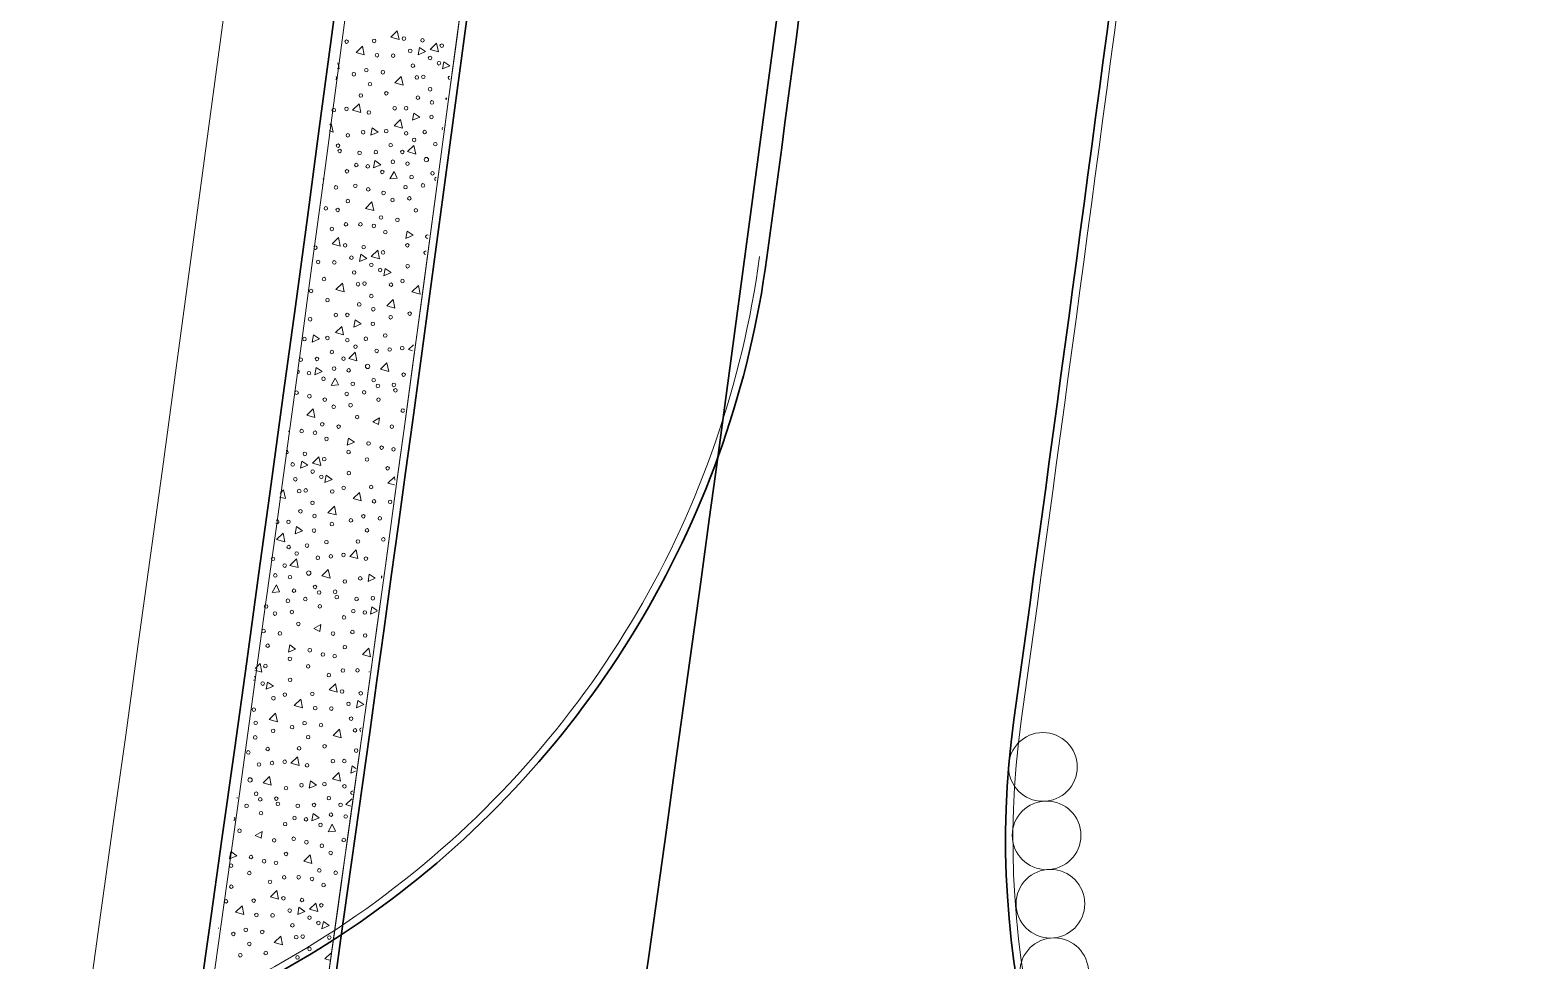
# Model space of a CAD drawing. Extents: x 2536801 to 2538856, y 7112140 to 7131569.
# Drawn here: x 2537859 to 2537994.5, y 7115492.6 to 7115577.4 of the extents above; entities that cross this region are included whole.
import ezdxf

# ---------------------------------------------------------------- set-up
doc = ezdxf.new("R2010")
doc.units = 0
doc.header["$LTSCALE"] = 100
doc.header["$MEASUREMENT"] = 0
for name, color, linetype, lineweight in [('D_BOC_FR', 3, 'Continuous', 13), ('D_BOC_RMP', 1, 'Continuous', 13), ('D_BOC_XST', 4, 'Continuous', 13), ('D_CTB_1', 2, 'Continuous', 0), ('D_EOS_FR', 3, 'Continuous', 30), ('D_EOS_ML', 7, 'Continuous', 30), ('D_EOS_RMP', 1, 'Continuous', 30), ('D_EOT_ML', 7, 'Continuous', 13), ('D_FOC_FR', 3, 'Continuous', 30), ('D_FOC_XST', 4, 'Continuous', 30), ('D_RIPRAP_1', 7, 'Continuous', 0)]:
    doc.layers.add(name, color=color, linetype=linetype, lineweight=lineweight)

msp = doc.modelspace()

# ---------------------------------------------------------------- linework, layer by layer
at = {"layer": 'D_BOC_FR', "lineweight": 0}
msp.add_arc((2526379.38, 7117111.1), 11620.33, 349.200993, 352.971213, dxfattribs=at)
at = {"layer": 'D_BOC_RMP', "lineweight": 0}
msp.add_arc((2526379.38, 7117111.1), 11679.67, 352.14268, 352.971213, dxfattribs=at)
at = {"layer": 'D_BOC_XST', "lineweight": 0, "extrusion": (0, 0, -1)}
for centre, radius, start, end in [((-2537839, 7115568.38), 87.33, 187.6672, 278.5614), ((-2538027.98, 7115503.57), 79.33, 278.1524, 7.8573)]:
    msp.add_arc(centre, radius, start, end, dxfattribs=at)
at = {"layer": 'D_CTB_1', "linetype": 'Continuous', "lineweight": 13}
for centre in [(2537951.37, 7115510.2), (2537951.71, 7115503.96), (2537952.06, 7115497.72), (2537952.4, 7115491.48)]:
    msp.add_circle(centre, 3.13, dxfattribs=at)
at = {"layer": 'D_CTB_1', "linetype": 'Continuous', "lineweight": 0, "ltscale": 0.025}
msp.add_arc((2526379.38, 7117111.1), 11610, 347.843052, 352.937674, dxfattribs=at)
at = {"layer": 'D_EOS_FR'}
msp.add_arc((2526379.38, 7117111.1), 11649, 349.376372, 352.971213, dxfattribs=at)
at = {"layer": 'D_EOS_ML'}
for radius, start in [(11515, 347.842935), (11609, 347.843052)]:
    msp.add_arc((2526379.38, 7117111.1), radius, start, 358.175075, dxfattribs=at)
at = {"layer": 'D_EOS_RMP'}
for radius, start in [(11651, 352.332793), (11679, 352.14268)]:
    msp.add_arc((2526379.38, 7117111.1), radius, start, 352.971213, dxfattribs=at)
at = {"layer": 'D_EOT_ML'}
for radius, start in [(11527, 347.842935), (11599, 347.843038)]:
    msp.add_arc((2526379.38, 7117111.1), radius, start, 358.175075, dxfattribs=at)
at = {"layer": 'D_FOC_FR'}
msp.add_arc((2526379.38, 7117111.1), 11621, 349.948329, 352.971213, dxfattribs=at)
at = {"layer": 'D_FOC_XST', "extrusion": (0, 0, -1)}
for centre, radius, start, end in [((-2537839, 7115568.38), 88, 187.6672, 278.5614), ((-2538027.98, 7115503.57), 80, 278.1524, 7.8573)]:
    msp.add_arc(centre, radius, start, end, dxfattribs=at)
at = {"layer": 'D_RIPRAP_1', "color": 7, "linetype": 'Continuous', "lineweight": 0}
for p, q in [((2537885.83, 7115563.86), (2537885.74, 7115563.23)), ((2537885.74, 7115563.8), (2537885.83, 7115563.86)), ((2537885.74, 7115563.23), (2537885.67, 7115563.26)), ((2537890.29, 7115541.67), (2537890.91, 7115542.03)), ((2537890.82, 7115541.41), (2537890.29, 7115541.67)), ((2537890.91, 7115542.03), (2537890.82, 7115541.41)), ((2537884.93, 7115522.81), (2537885.55, 7115523.18)), ((2537885.47, 7115522.55), (2537884.93, 7115522.81)), ((2537885.55, 7115523.18), (2537885.47, 7115522.55)), ((2537879.58, 7115503.96), (2537880.2, 7115504.32)), ((2537880.11, 7115503.7), (2537879.58, 7115503.96)), ((2537880.2, 7115504.32), (2537880.11, 7115503.7))]:
    msp.add_line(p, q, dxfattribs=at)
at = {"layer": 'D_RIPRAP_1', "color": 7, "linetype": 'Continuous', "lineweight": 0, "flags": 128}
for points in [[(2537892.69, 7115576.54), (2537891.94, 7115576.75), (2537892.53, 7115577.33)], [(2537889.52, 7115575.13), (2537888.77, 7115575.34), (2537889.36, 7115575.91)], [(2537894.43, 7115575.14), (2537894.55, 7115575.8), (2537895.1, 7115575.42)], [(2537896.27, 7115575.4), (2537895.52, 7115575.61), (2537896.11, 7115576.18)], [(2537896.65, 7115573.84), (2537896.77, 7115574.5), (2537897.32, 7115574.12)], [(2537893.05, 7115572.37), (2537892.3, 7115572.59), (2537892.89, 7115573.16)], [(2537889.21, 7115569.87), (2537888.46, 7115570.08), (2537889.05, 7115570.65)], [(2537892.99, 7115568.44), (2537892.24, 7115568.65), (2537892.83, 7115569.23)], [(2537893.93, 7115569.16), (2537894.05, 7115569.82), (2537894.59, 7115569.45)], [(2537890.13, 7115567.8), (2537890.25, 7115568.46), (2537890.79, 7115568.08)], [(2537894.21, 7115566.08), (2537893.46, 7115566.3), (2537894.05, 7115566.87)], [(2537890.37, 7115564.82), (2537890.49, 7115565.48), (2537891.04, 7115565.1)], [(2537892.52, 7115563.88), (2537891.85, 7115563.83), (2537892.23, 7115564.5)], [(2537890.38, 7115560.92), (2537889.63, 7115561.13), (2537890.22, 7115561.71)], [(2537887.33, 7115557.69), (2537886.59, 7115557.9), (2537887.18, 7115558.47)], [(2537893.31, 7115558.38), (2537893.43, 7115559.04), (2537893.98, 7115558.67)], [(2537889.08, 7115556.28), (2537889.2, 7115556.94), (2537889.74, 7115556.56)], [(2537890.91, 7115556.54), (2537890.16, 7115556.75), (2537890.75, 7115557.33)], [(2537891.29, 7115554.99), (2537891.41, 7115555.65), (2537891.96, 7115555.27)], [(2537887.69, 7115553.52), (2537886.94, 7115553.73), (2537887.53, 7115554.3)], [(2537894.61, 7115553.3), (2537893.86, 7115553.52), (2537894.45, 7115554.09)], [(2537892.31, 7115552.03), (2537891.57, 7115552.24), (2537892.16, 7115552.81)], [(2537887.64, 7115549.59), (2537886.89, 7115549.8), (2537887.48, 7115550.37)], [(2537888.57, 7115550.31), (2537888.69, 7115550.97), (2537889.24, 7115550.59)], [(2537884.77, 7115548.94), (2537884.89, 7115549.6), (2537885.44, 7115549.22)], [(2537888.85, 7115547.23), (2537888.1, 7115547.44), (2537888.69, 7115548.01)], [(2537885.02, 7115545.96), (2537885.14, 7115546.62), (2537885.68, 7115546.24)], [(2537891.75, 7115546.26), (2537891.01, 7115546.47), (2537891.59, 7115547.05)], [(2537887.16, 7115545.03), (2537886.49, 7115544.97), (2537886.87, 7115545.65)], [(2537885.02, 7115542.07), (2537884.27, 7115542.28), (2537884.86, 7115542.85)], [(2537887.96, 7115539.53), (2537888.08, 7115540.19), (2537888.62, 7115539.81)], [(2537883.72, 7115537.43), (2537883.84, 7115538.09), (2537884.38, 7115537.71)], [(2537885.55, 7115537.69), (2537884.8, 7115537.9), (2537885.39, 7115538.47)], [(2537885.94, 7115536.13), (2537886.06, 7115536.79), (2537886.6, 7115536.41)], [(2537889.25, 7115534.45), (2537888.5, 7115534.66), (2537889.09, 7115535.23)], [(2537886.96, 7115533.17), (2537886.21, 7115533.38), (2537886.8, 7115533.96)], [(2537882.28, 7115530.73), (2537881.53, 7115530.94), (2537882.12, 7115531.52)], [(2537883.22, 7115531.45), (2537883.34, 7115532.11), (2537883.88, 7115531.73)], [(2537888.94, 7115529.19), (2537888.19, 7115529.4), (2537888.78, 7115529.98)], [(2537883.49, 7115528.37), (2537882.75, 7115528.58), (2537883.33, 7115529.16)], [(2537886.4, 7115527.41), (2537885.65, 7115527.62), (2537886.24, 7115528.19)], [(2537881.8, 7115526.17), (2537881.14, 7115526.11), (2537881.51, 7115526.79)], [(2537889.86, 7115527.12), (2537889.98, 7115527.78), (2537890.52, 7115527.4)], [(2537882.6, 7115520.67), (2537882.72, 7115521.33), (2537883.26, 7115520.95)], [(2537890.1, 7115520.24), (2537889.36, 7115520.46), (2537889.95, 7115521.03)], [(2537880.58, 7115517.28), (2537880.7, 7115517.94), (2537881.24, 7115517.56)], [(2537887.06, 7115517.01), (2537886.31, 7115517.22), (2537886.9, 7115517.79)], [(2537883.89, 7115515.59), (2537883.14, 7115515.8), (2537883.73, 7115516.38)], [(2537888.8, 7115515.6), (2537888.92, 7115516.26), (2537889.47, 7115515.89)], [(2537881.6, 7115514.31), (2537880.85, 7115514.53), (2537881.44, 7115515.1)], [(2537887.42, 7115512.84), (2537886.67, 7115513.05), (2537887.26, 7115513.63)], [(2537883.58, 7115510.33), (2537882.83, 7115510.55), (2537883.42, 7115511.12)], [(2537881.04, 7115508.55), (2537880.29, 7115508.76), (2537880.88, 7115509.34)], [(2537887.36, 7115508.91), (2537886.62, 7115509.12), (2537887.2, 7115509.69)], [(2537884.5, 7115508.26), (2537884.62, 7115508.92), (2537885.17, 7115508.55)], [(2537884.74, 7115505.28), (2537884.86, 7115505.94), (2537885.41, 7115505.56)], [(2537886.89, 7115504.35), (2537886.22, 7115504.29), (2537886.6, 7115504.97)], [(2537877.24, 7115501.82), (2537877.36, 7115502.48), (2537877.91, 7115502.1)], [(2537884.75, 7115501.39), (2537884, 7115501.6), (2537884.59, 7115502.17)], [(2537881.71, 7115498.15), (2537880.96, 7115498.36), (2537881.55, 7115498.94)], [(2537878.54, 7115496.74), (2537877.79, 7115496.95), (2537878.38, 7115497.52)], [(2537883.45, 7115496.75), (2537883.57, 7115497.41), (2537884.11, 7115497.03)], [(2537885.28, 7115497.01), (2537884.53, 7115497.22), (2537885.12, 7115497.79)], [(2537885.66, 7115495.45), (2537885.79, 7115496.11), (2537886.33, 7115495.73)], [(2537882.06, 7115493.98), (2537881.31, 7115494.2), (2537881.9, 7115494.77)]]:
    msp.add_lwpolyline(points, close=True, dxfattribs=at)
for points in [[(2537887.11, 7115574.41), (2537887.23, 7115573.85), (2537887.05, 7115573.9)], [(2537897.03, 7115571.06), (2537896.92, 7115571.09), (2537897.05, 7115571.22)], [(2537886.38, 7115568.74), (2537886.51, 7115568.87), (2537886.67, 7115568.08), (2537886.31, 7115568.19)], [(2537893.93, 7115548.15), (2537893.54, 7115548.26), (2537894, 7115548.7)], [(2537892.27, 7115535.91), (2537891.67, 7115536.08), (2537892.26, 7115536.65), (2537892.32, 7115536.34)], [(2537881.84, 7115535.12), (2537882.17, 7115535.45), (2537882.33, 7115534.66), (2537881.8, 7115534.81)], [(2537890.7, 7115524.39), (2537890.1, 7115524.14), (2537890.22, 7115524.8), (2537890.71, 7115524.46)], [(2537879.58, 7115519.18), (2537880.03, 7115519.62), (2537880.19, 7115518.83), (2537879.56, 7115519.01)], [(2537888.73, 7115509.81), (2537888.3, 7115509.63), (2537888.42, 7115510.29), (2537888.76, 7115510.05)], [(2537888.3, 7115506.63), (2537887.83, 7115506.76), (2537888.39, 7115507.3)], [(2537876.23, 7115495.52), (2537876.24, 7115495.46), (2537876.22, 7115495.46)], [(2537886.39, 7115492.58), (2537885.94, 7115492.7), (2537886.48, 7115493.23)]]:
    msp.add_lwpolyline(points, dxfattribs=at)
at = {"layer": 'D_RIPRAP_1', "color": 7, "linetype": 'Continuous', "lineweight": 0}
for centre, radius in [((2537887.91, 7115576.33), 0.163), ((2537890.42, 7115576.4), 0.163), ((2537893.13, 7115576.61), 0.163), ((2537893.71, 7115575.49), 0.163), ((2537894.83, 7115576.45), 0.163), ((2537896.58, 7115575.97), 0.163), ((2537890.68, 7115575.09), 0.163), ((2537892.15, 7115575.05), 0.163), ((2537893.95, 7115574.14), 0.163), ((2537895.52, 7115574.84), 0.163), ((2537896.33, 7115574.36), 0.163), ((2537888.57, 7115573.36), 0.163), ((2537889.71, 7115573.73), 0.163), ((2537891.21, 7115573.54), 0.163), ((2537894.31, 7115573.07), 0.163), ((2537894.9, 7115573.12), 0.163), ((2537889.21, 7115571.42), 0.163), ((2537890.04, 7115572.45), 0.163), ((2537891.53, 7115571.62), 0.163), ((2537895.52, 7115571.99), 0.163), ((2537886.74, 7115570.08), 0.163), ((2537887.9, 7115570.2), 0.163), ((2537892.29, 7115570.26), 0.163), ((2537893.33, 7115570.26), 0.163), ((2537894.41, 7115571.22), 0.163), ((2537895.69, 7115570.79), 0.163), ((2537889.94, 7115569.87), 0.163), ((2537895.65, 7115569.46), 0.163), ((2537888.02, 7115567.79), 0.163), ((2537889.42, 7115568.07), 0.163), ((2537891.52, 7115568.17), 0.163), ((2537893.34, 7115567.97), 0.163), ((2537894.07, 7115567.37), 0.163), ((2537895.02, 7115568.09), 0.163), ((2537887.13, 7115566.85), 0.163), ((2537887.28, 7115566.36), 0.163), ((2537889.09, 7115566.19), 0.163), ((2537890.57, 7115566.26), 0.163), ((2537891.92, 7115566.89), 0.163), ((2537892.99, 7115566.27), 0.163), ((2537896, 7115566.98), 0.163), ((2537888.79, 7115565.08), 0.163), ((2537889.84, 7115564.96), 0.163), ((2537892.12, 7115565.38), 0.163), ((2537893.46, 7115565.21), 0.163), ((2537895.18, 7115565.58), 0.199), ((2537887.94, 7115564.51), 0.163), ((2537888.71, 7115563.18), 0.163), ((2537891.16, 7115564.45), 0.163), ((2537893.83, 7115563.98), 0.163), ((2537894.87, 7115563.22), 0.163), ((2537895.74, 7115564.32), 0.163), ((2537886.94, 7115563.04), 0.163), ((2537889.88, 7115562.86), 0.163), ((2537891.28, 7115562.54), 0.163), ((2537892.09, 7115561.89), 0.163), ((2537893.28, 7115563.06), 0.163), ((2537893.63, 7115562.04), 0.163), ((2537886.02, 7115561.13), 0.163), ((2537887.1, 7115560.98), 0.163), ((2537888.02, 7115561.79), 0.163), ((2537894.22, 7115560.95), 0.163), ((2537886.56, 7115559.25), 0.163), ((2537887.85, 7115559.67), 0.163), ((2537889.17, 7115559.67), 0.163), ((2537890.39, 7115559.53), 0.163), ((2537891.05, 7115560.3), 0.163), ((2537892.54, 7115560.08), 0.163), ((2537887.78, 7115557.76), 0.163), ((2537891.44, 7115558.96), 0.163), ((2537893.45, 7115557.76), 0.163), ((2537888.35, 7115556.63), 0.163), ((2537889.47, 7115557.59), 0.163), ((2537891.23, 7115557.11), 0.163), ((2537885.32, 7115556.24), 0.163), ((2537886.79, 7115556.2), 0.163), ((2537888.6, 7115555.28), 0.163), ((2537890.16, 7115555.98), 0.163), ((2537890.97, 7115555.51), 0.163), ((2537893.47, 7115555.85), 0.163), ((2537885.85, 7115554.68), 0.163), ((2537888.95, 7115554.21), 0.163), ((2537889.54, 7115554.27), 0.163), ((2537891.96, 7115554.17), 0.163), ((2537893, 7115554.5), 0.163), ((2537884.68, 7115553.59), 0.163), ((2537886.17, 7115552.76), 0.163), ((2537889.06, 7115552.37), 0.163), ((2537890.16, 7115553.13), 0.163), ((2537884.58, 7115551.02), 0.163), ((2537886.93, 7115551.4), 0.163), ((2537887.97, 7115551.41), 0.163), ((2537890.34, 7115551.93), 0.163), ((2537891.92, 7115551.2), 0.163), ((2537893.66, 7115551.53), 0.163), ((2537890.3, 7115550.6), 0.163), ((2537884.07, 7115549.21), 0.163), ((2537886.16, 7115549.31), 0.163), ((2537887.98, 7115549.11), 0.163), ((2537888.72, 7115548.52), 0.163), ((2537889.66, 7115549.24), 0.163), ((2537891.43, 7115549.54), 0.163), ((2537892.98, 7115548.38), 0.163), ((2537883.73, 7115547.33), 0.163), ((2537885.21, 7115547.4), 0.163), ((2537886.56, 7115548.03), 0.163), ((2537887.63, 7115547.42), 0.163), ((2537890.65, 7115548.13), 0.163), ((2537891.83, 7115548.26), 0.163), ((2537884.48, 7115546.1), 0.163), ((2537885.8, 7115545.59), 0.163), ((2537886.77, 7115546.52), 0.163), ((2537888.1, 7115546.36), 0.163), ((2537889.82, 7115546.72), 0.199), ((2537893.11, 7115545.97), 0.163), ((2537883.35, 7115544.32), 0.163), ((2537887.92, 7115544.21), 0.163), ((2537888.47, 7115545.13), 0.163), ((2537889.51, 7115544.36), 0.163), ((2537890.38, 7115545.46), 0.163), ((2537890.76, 7115544.95), 0.163), ((2537892.22, 7115545.03), 0.163), ((2537892.36, 7115544.54), 0.163), ((2537884.52, 7115544), 0.163), ((2537885.92, 7115543.69), 0.163), ((2537886.73, 7115543.04), 0.163), ((2537888.27, 7115543.18), 0.163), ((2537890.82, 7115543.69), 0.163), ((2537888.87, 7115542.1), 0.163), ((2537883.81, 7115540.82), 0.163), ((2537885.03, 7115540.67), 0.163), ((2537885.69, 7115541.44), 0.163), ((2537887.18, 7115541.23), 0.163), ((2537892.03, 7115541.22), 0.163), ((2537886.08, 7115540.11), 0.163), ((2537888.09, 7115538.91), 0.163), ((2537889.91, 7115539.69), 0.163), ((2537891.1, 7115539.31), 0.163), ((2537892.18, 7115539.16), 0.163), ((2537882.99, 7115537.78), 0.163), ((2537884.11, 7115538.74), 0.163), ((2537885.87, 7115538.26), 0.163), ((2537889.77, 7115538.23), 0.163), ((2537891.65, 7115537.43), 0.163), ((2537883.24, 7115536.43), 0.163), ((2537884.81, 7115537.13), 0.163), ((2537885.61, 7115536.65), 0.163), ((2537888.11, 7115536.99), 0.163), ((2537883.59, 7115535.35), 0.163), ((2537884.18, 7115535.41), 0.163), ((2537886.6, 7115535.31), 0.163), ((2537887.64, 7115535.65), 0.163), ((2537890.15, 7115535.72), 0.163), ((2537883.7, 7115533.51), 0.163), ((2537884.8, 7115534.28), 0.163), ((2537890.41, 7115534.41), 0.163), ((2537891.88, 7115534.37), 0.163), ((2537882.61, 7115532.55), 0.163), ((2537884.98, 7115533.08), 0.163), ((2537886.57, 7115532.34), 0.163), ((2537888.3, 7115532.68), 0.163), ((2537889.44, 7115533.05), 0.163), ((2537890.94, 7115532.86), 0.163), ((2537884.94, 7115531.75), 0.163), ((2537886.07, 7115530.69), 0.163), ((2537888.94, 7115530.75), 0.163), ((2537889.77, 7115531.77), 0.163), ((2537891.26, 7115530.94), 0.163), ((2537882.63, 7115530.25), 0.163), ((2537883.36, 7115529.66), 0.163), ((2537884.3, 7115530.38), 0.163), ((2537886.47, 7115529.4), 0.163), ((2537887.63, 7115529.53), 0.163), ((2537881.2, 7115529.17), 0.163), ((2537882.27, 7115528.56), 0.163), ((2537885.29, 7115529.27), 0.163), ((2537889.67, 7115529.19), 0.163), ((2537881.41, 7115527.66), 0.163), ((2537882.75, 7115527.5), 0.163), ((2537884.46, 7115527.87), 0.199), ((2537885.03, 7115526.61), 0.163), ((2537887.75, 7115527.11), 0.163), ((2537889.15, 7115527.39), 0.163), ((2537882.56, 7115525.35), 0.163), ((2537883.11, 7115526.27), 0.163), ((2537884.15, 7115525.5), 0.163), ((2537885.4, 7115526.1), 0.163), ((2537886.86, 7115526.17), 0.163), ((2537887.01, 7115525.68), 0.163), ((2537888.82, 7115525.51), 0.163), ((2537890.3, 7115525.58), 0.163), ((2537880.57, 7115524.83), 0.163), ((2537881.38, 7115524.18), 0.163), ((2537882.92, 7115524.33), 0.163), ((2537885.47, 7115524.84), 0.163), ((2537888.52, 7115524.4), 0.163), ((2537889.57, 7115524.28), 0.163), ((2537880.34, 7115522.59), 0.163), ((2537883.51, 7115523.24), 0.163), ((2537887.67, 7115523.83), 0.163), ((2537880.72, 7115521.25), 0.163), ((2537881.83, 7115522.37), 0.163), ((2537886.67, 7115522.36), 0.163), ((2537888.44, 7115522.5), 0.163), ((2537889.6, 7115522.18), 0.163), ((2537882.74, 7115520.05), 0.163), ((2537884.55, 7115520.84), 0.163), ((2537885.75, 7115520.45), 0.163), ((2537886.82, 7115520.3), 0.163), ((2537887.75, 7115521.12), 0.163), ((2537880.51, 7115519.4), 0.163), ((2537884.41, 7115519.37), 0.163), ((2537886.29, 7115518.57), 0.163), ((2537887.57, 7115518.99), 0.163), ((2537888.9, 7115519), 0.163), ((2537880.26, 7115517.8), 0.163), ((2537882.76, 7115518.14), 0.163), ((2537881.24, 7115516.46), 0.163), ((2537882.28, 7115516.79), 0.163), ((2537884.79, 7115516.86), 0.163), ((2537887.5, 7115517.08), 0.163), ((2537888.08, 7115515.95), 0.163), ((2537889.2, 7115516.91), 0.163), ((2537879.45, 7115515.42), 0.163), ((2537885.05, 7115515.56), 0.163), ((2537886.52, 7115515.52), 0.163), ((2537888.32, 7115514.6), 0.163), ((2537879.62, 7115514.22), 0.163), ((2537881.21, 7115513.49), 0.163), ((2537882.94, 7115513.82), 0.163), ((2537884.08, 7115514.19), 0.163), ((2537885.58, 7115514.01), 0.163), ((2537888.68, 7115513.53), 0.163), ((2537879.58, 7115512.89), 0.163), ((2537880.72, 7115511.83), 0.163), ((2537883.58, 7115511.89), 0.163), ((2537884.41, 7115512.91), 0.163), ((2537885.9, 7115512.08), 0.163), ((2537888.78, 7115511.69), 0.163), ((2537878.95, 7115511.52), 0.163), ((2537879.93, 7115510.42), 0.163), ((2537881.11, 7115510.55), 0.163), ((2537882.27, 7115510.67), 0.163), ((2537884.31, 7115510.34), 0.163), ((2537886.66, 7115510.72), 0.163), ((2537887.7, 7115510.73), 0.163), ((2537879.11, 7115509.01), 0.199), ((2537879.67, 7115507.75), 0.163), ((2537882.39, 7115508.26), 0.163), ((2537883.8, 7115508.53), 0.163), ((2537885.89, 7115508.63), 0.163), ((2537887.71, 7115508.43), 0.163), ((2537878.79, 7115506.65), 0.163), ((2537880.04, 7115507.24), 0.163), ((2537881.5, 7115507.31), 0.163), ((2537881.65, 7115506.83), 0.163), ((2537883.46, 7115506.65), 0.163), ((2537884.94, 7115506.73), 0.163), ((2537886.29, 7115507.35), 0.163), ((2537887.36, 7115506.74), 0.163), ((2537880.11, 7115505.98), 0.163), ((2537882.31, 7115504.98), 0.163), ((2537883.16, 7115505.54), 0.163), ((2537884.21, 7115505.42), 0.163), ((2537885.53, 7115504.91), 0.163), ((2537886.49, 7115505.84), 0.163), ((2537887.83, 7115505.68), 0.163), ((2537878.15, 7115504.38), 0.163), ((2537883.08, 7115503.65), 0.163), ((2537881.31, 7115503.51), 0.163), ((2537882.39, 7115502.26), 0.163), ((2537884.25, 7115503.33), 0.163), ((2537885.65, 7115503.01), 0.163), ((2537886.46, 7115502.36), 0.163), ((2537887.65, 7115503.53), 0.163), ((2537877.38, 7115501.19), 0.163), ((2537879.2, 7115501.98), 0.163), ((2537880.39, 7115501.6), 0.163), ((2537881.47, 7115501.45), 0.163), ((2537879.05, 7115500.52), 0.163), ((2537880.93, 7115499.72), 0.163), ((2537882.22, 7115500.13), 0.163), ((2537883.54, 7115500.14), 0.163), ((2537884.76, 7115499.99), 0.163), ((2537885.42, 7115500.76), 0.163), ((2537886.91, 7115500.55), 0.163), ((2537877.4, 7115499.28), 0.163), ((2537882.15, 7115498.22), 0.163), ((2537885.81, 7115499.43), 0.163), ((2537876.92, 7115497.94), 0.163), ((2537879.44, 7115498.01), 0.163), ((2537882.72, 7115497.1), 0.163), ((2537883.84, 7115498.06), 0.163), ((2537885.6, 7115497.58), 0.163), ((2537879.69, 7115496.7), 0.163), ((2537881.16, 7115496.66), 0.163), ((2537882.97, 7115495.75), 0.163), ((2537884.53, 7115496.45), 0.163), ((2537885.34, 7115495.97), 0.163), ((2537877.59, 7115494.97), 0.163), ((2537878.72, 7115495.34), 0.163), ((2537880.22, 7115495.15), 0.163), ((2537883.32, 7115494.68), 0.163), ((2537883.91, 7115494.73), 0.163), ((2537886.33, 7115494.64), 0.163), ((2537878.22, 7115493.03), 0.163), ((2537879.05, 7115494.06), 0.163), ((2537880.54, 7115493.23), 0.163), ((2537883.43, 7115492.83), 0.163), ((2537884.53, 7115493.6), 0.163)]:
    msp.add_circle(centre, radius, dxfattribs=at)
at = {"layer": 'D_RIPRAP_1', "color": 7, "lineweight": 0}
msp.add_arc((2526379.38, 7117111.1), 11620.33, 349.948329, 352.971213, dxfattribs=at)
at = {"layer": 'D_RIPRAP_1', "color": 7, "lineweight": 0, "extrusion": (0, 0, -1)}
msp.add_arc((-2526379.38, 7117111.1), 11610, 187.062326, 192.156947, dxfattribs=at)
at = {"layer": 'D_RIPRAP_1', "color": 7, "linetype": 'Continuous', "lineweight": 0}
for centre, start, end in [((2537886.84, 7115573.02), 298.1273, 47.0822), ((2537897.32, 7115573.03), 88.5601, 255.9958), ((2537896.79, 7115568.4), 127.3914, 217.1644), ((2537896.11, 7115563.81), 104.8099, 239.746), ((2537895.27, 7115558.55), 57.8982, 286.6577), ((2537885.06, 7115557.54), 204.363, 140.8465), ((2537895.12, 7115557.08), 77.1218, 267.434), ((2537883.43, 7115546.22), 255.6715, 88.2062), ((2537893.03, 7115542.69), 9.4532, 335.1026), ((2537882.49, 7115540.81), 335.9423, 7.9354), ((2537882.42, 7115538.9), 247.3262, 96.5515), ((2537881.58, 7115532.55), 224.3068, 119.5709), ((2537891.24, 7115527.49), 128.9825, 215.5733), ((2537890.12, 7115518.85), 164.9153, 179.6405), ((2537879.45, 7115518.27), 263.4252, 80.4525), ((2537889.27, 7115513.59), 92.1526, 252.4032), ((2537888.45, 7115507.84), 77.17, 267.3858), ((2537877.76, 7115507.41), 338.6639, 5.2137), ((2537877.56, 7115505.47), 291.5026, 52.3751)]:
    msp.add_arc(centre, 0.163, start, end, dxfattribs=at)

doc.saveas('drawing.dxf')
